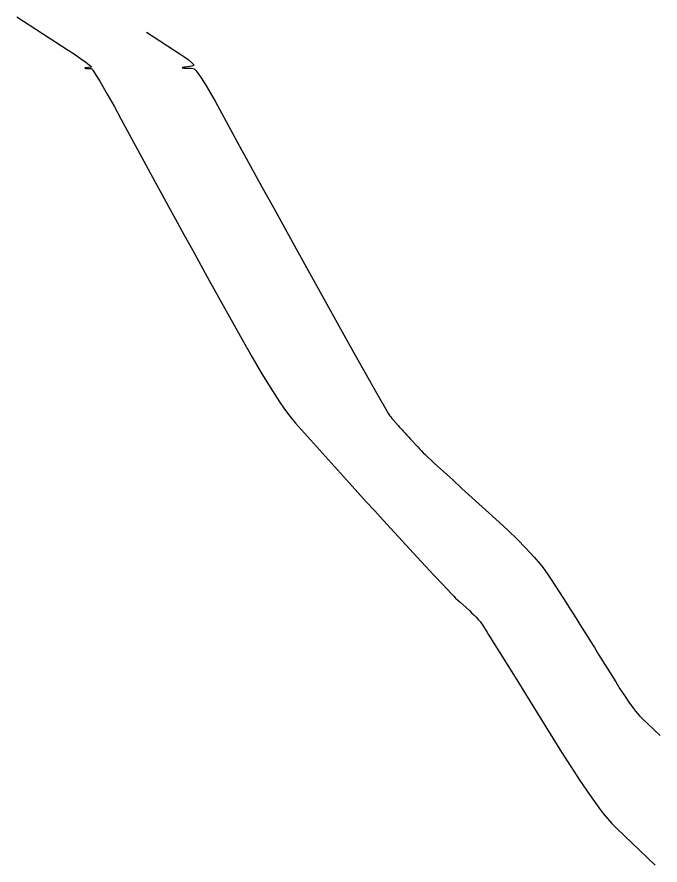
# Model space of a CAD drawing. Header units: metres. Extents: x -23 to 139, y -11 to 42.
# Drawn here: x 134.32 to 139.16, y 16.51 to 22.89 of the extents above; entities that cross this region are included whole.
import ezdxf

# ---------------------------------------------------------------- set-up
doc = ezdxf.new("R2010")
doc.units = ezdxf.units.M
doc.header["$LTSCALE"] = 96
doc.header["$MEASUREMENT"] = 0
doc.linetypes.add('Dash', pattern=[0.225, 0.15, -0.075])
doc.layers.add('Terrain_ Elevation Data', color=9, linetype='Dash', lineweight=25, true_color=0x808080)

msp = doc.modelspace()

# ---------------------------------------------------------------- linework, layer by layer
at = {"layer": 'Terrain_ Elevation Data', "color": 41, "true_color": 0xffd4aa, "transparency": 33554687}
msp.add_lwpolyline([(134.3204, 22.8904), (134.7067, 22.6404), (134.7535, 22.6096), (134.7974, 22.5793), (134.8385, 22.5497), (134.8768, 22.5208), (134.8798, 22.5176), (134.88, 22.5151), (134.8774, 22.5132), (134.8719, 22.512), (134.8441, 22.5083), (134.838, 22.5075), (134.8336, 22.5067), (134.831, 22.506), (134.8301, 22.5054), (134.8309, 22.5049), (134.8334, 22.5045), (134.8376, 22.5041), (134.8436, 22.5039), (134.8708, 22.503), (134.8772, 22.5022), (134.8828, 22.4999), (134.8875, 22.4963), (134.8913, 22.4914), (134.9454, 22.4018), (134.9986, 22.3109), (135.0509, 22.2186), (135.1025, 22.125), (135.3075, 21.7467), (135.3587, 21.6524), (135.41, 21.5582), (135.4614, 21.4641), (135.5129, 21.3701), (135.5764, 21.2546), (135.64, 21.1392), (135.7038, 21.0239), (135.7676, 20.9087), (136.0241, 20.4464), (136.089, 20.3319), (136.156, 20.2189), (136.2251, 20.1073), (136.2962, 19.9972), (136.3341, 19.942), (136.374, 19.8882), (136.416, 19.8359), (136.46, 19.7851), (136.6408, 19.584), (136.6859, 19.534), (136.7311, 19.484), (136.7763, 19.434), (136.8217, 19.3842), (136.8851, 19.3146), (136.9485, 19.2452), (137.0121, 19.1758), (137.0757, 19.1065), (137.3311, 18.8285), (137.3949, 18.7594), (137.459, 18.6906), (137.5234, 18.622), (137.5882, 18.5538), (137.6044, 18.5371), (137.6209, 18.5207), (137.6377, 18.5046), (137.6549, 18.4888), (137.7242, 18.426), (137.7412, 18.4102), (137.7579, 18.394), (137.7741, 18.3775), (137.7898, 18.3605), (137.7984, 18.3507), (137.8066, 18.3405), (137.8143, 18.3299), (137.8216, 18.319), (137.85, 18.2744), (137.857, 18.2633), (137.8641, 18.2522), (137.8711, 18.241), (137.8781, 18.2298), (137.9455, 18.1215), (138.013, 18.0132), (138.0804, 17.9048), (138.1478, 17.7964), (138.4181, 17.3616), (138.4863, 17.254), (138.5563, 17.1477), (138.628, 17.0428), (138.7015, 16.9394), (138.7315, 16.8999), (138.7632, 16.8618), (138.7966, 16.8251), (138.8318, 16.7898), (139.1206, 16.5128)], dxfattribs=at)
at = {"layer": 'Terrain_ Elevation Data', "color": 30, "true_color": 0xff7f00, "transparency": 33554687}
msp.add_lwpolyline([(135.2948, 22.7757), (135.5523, 22.609), (135.5824, 22.5887), (135.6083, 22.5693), (135.6301, 22.5508), (135.6478, 22.5333), (135.6505, 22.5285), (135.6492, 22.5246), (135.6436, 22.5217), (135.634, 22.5197), (135.587, 22.5135), (135.5767, 22.512), (135.5693, 22.5107), (135.5649, 22.5095), (135.5633, 22.5085), (135.5646, 22.5076), (135.5689, 22.5069), (135.576, 22.5063), (135.5861, 22.5059), (135.6323, 22.5045), (135.6431, 22.5031), (135.6527, 22.4996), (135.661, 22.494), (135.6679, 22.4864), (135.7056, 22.4325), (135.742, 22.3765), (135.7772, 22.3184), (135.811, 22.2583), (135.9441, 22.0127), (135.9773, 21.9515), (136.0106, 21.8904), (136.0441, 21.8293), (136.0776, 21.7683), (136.1634, 21.6128), (136.2493, 21.4574), (136.3353, 21.302), (136.4214, 21.1467), (136.7671, 20.5237), (136.8535, 20.3686), (136.9406, 20.214), (137.0283, 20.0598), (137.1166, 19.906), (137.124, 19.8938), (137.1321, 19.8821), (137.1408, 19.8708), (137.15, 19.8599), (137.1885, 19.8172), (137.1981, 19.8065), (137.2077, 19.7959), (137.2173, 19.7853), (137.2269, 19.7747), (137.2404, 19.7599), (137.2539, 19.7451), (137.2674, 19.7304), (137.2809, 19.7156), (137.3352, 19.6565), (137.3489, 19.6419), (137.3628, 19.6276), (137.377, 19.6135), (137.3915, 19.5998), (137.4602, 19.5358), (137.5292, 19.472), (137.5984, 19.4086), (137.6679, 19.3454), (137.9472, 19.0924), (138.016, 19.0286), (138.083, 18.9633), (138.1483, 18.8966), (138.2119, 18.8284), (138.2465, 18.7888), (138.2793, 18.7476), (138.3104, 18.705), (138.3398, 18.661), (138.4543, 18.4813), (138.4828, 18.4365), (138.5112, 18.3917), (138.5395, 18.3468), (138.5678, 18.3019), (138.6001, 18.2505), (138.6322, 18.1991), (138.6644, 18.1477), (138.6964, 18.0962), (138.8248, 17.8897), (138.8572, 17.8385), (138.8905, 17.788), (138.9245, 17.7382), (138.9594, 17.6891), (138.9737, 17.6703), (138.9887, 17.6522), (139.0046, 17.6348), (139.0213, 17.618), (139.1585, 17.4864)], dxfattribs=at)

doc.saveas('drawing.dxf')
